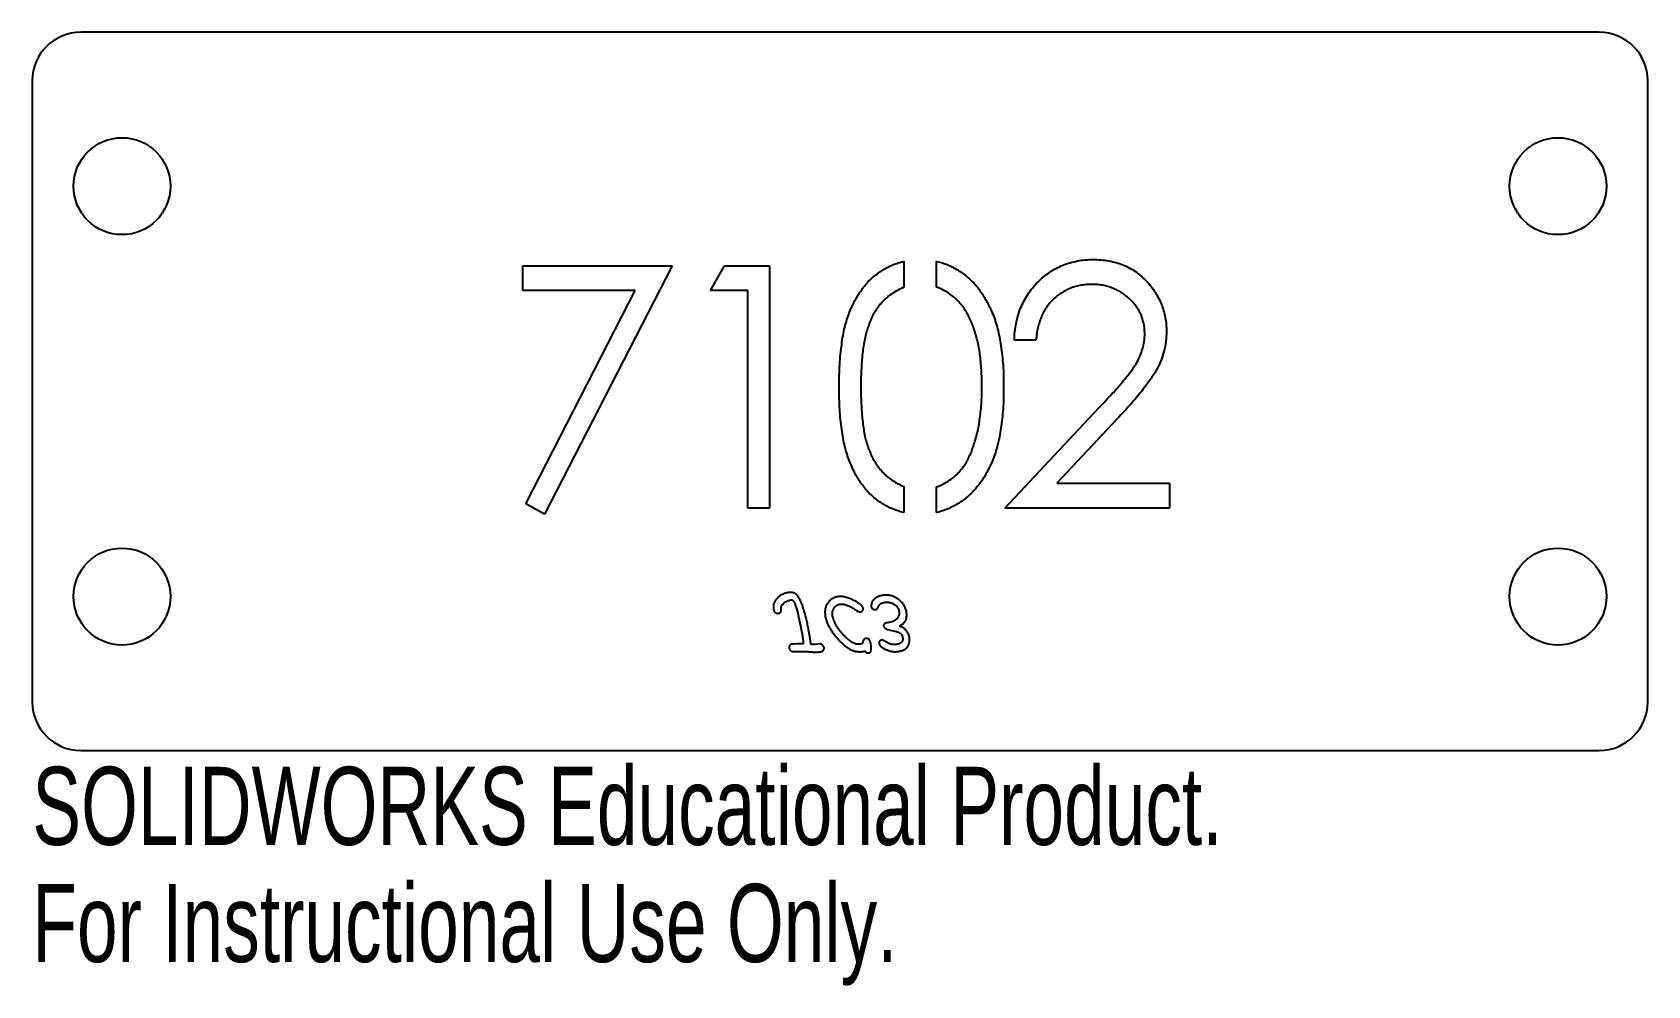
# Model space of a CAD drawing. Header units: millimetres. Extents: x -50 to 50, y -37 to 22.
import ezdxf

# ---------------------------------------------------------------- set-up
doc = ezdxf.new("R2010")
doc.units = ezdxf.units.MM
doc.styles.add('SLDTEXTSTYLE0', font='TXT', dxfattribs={"width": 0.7})

msp = doc.modelspace()

# ---------------------------------------------------------------- linework, layer by layer
at = {"color": 7, "linetype": 'Continuous', "lineweight": 25}
for p, q in [((47, 22.23), (-47, 22.23)), ((-50, 19.23), (-50, -19.23)), ((50, -19.23), (50, 19.23)), ((3.96, 8.05), (3.96, 6.44)), ((5.96, 8.05), (5.96, 6.46)), ((-19.63, 6.24), (-19.63, 7.78)), ((-19.63, 7.78), (-10.4, 7.78)), ((-10.4, 7.78), (-18.29, -7.61)), ((-8.02, 6.24), (-7.14, 7.78)), ((-7.14, 7.78), (-4.37, 7.78)), ((-4.37, 7.78), (-4.37, -7.22)), ((-12.68, 6.24), (-19.63, 6.24)), ((-19.45, -6.97), (-12.68, 6.24)), ((-5.71, 6.24), (-8.02, 6.24)), ((-5.71, -7.22), (-5.71, 6.24)), ((12.13, 3.16), (10.79, 3.16)), ((10.21, -7.22), (16.03, -1.02)), ((17.18, -1.68), (13.42, -5.69)), ((3.96, -5.88), (3.96, -7.5)), ((5.96, -5.92), (5.96, -7.5)), ((13.42, -5.69), (20.4, -5.69)), ((20.4, -5.69), (20.4, -7.22)), ((-18.29, -7.61), (-19.45, -6.97)), ((-4.37, -7.22), (-5.71, -7.22)), ((20.4, -7.22), (10.21, -7.22)), ((-3.65, -13.54), (-3.65, -13.42)), ((1.92, -13.22), (1.92, -13.26)), ((2.33, -13.43), (2.41, -13.27)), ((2.93, -14.73), (3.5, -14.86)), ((-2.67, -15.63), (-2.83, -15.64)), ((-2.27, -15.63), (-2.52, -15.63)), ((-1.8, -15.66), (-1.83, -15.39)), ((-1.54, -15.66), (-1.66, -15.66)), ((-1.25, -15.63), (-1.54, -15.66)), ((3.02, -15.6), (2.73, -15.44)), ((-2.56, -16.1), (-2.43, -16.1)), ((-47, -22.23), (47, -22.23))]:
    msp.add_line(p, q, dxfattribs=at)
for centre in [(-44.45, 12.7), (44.45, 12.7), (-44.45, -12.7), (44.45, -12.7)]:
    msp.add_circle(centre, 3, dxfattribs=at)
for centre, start, end in [((-47, 19.23), 90, 180), ((47, 19.23), 0, 90), ((-47, -19.23), 180, 270), ((47, -19.23), 270, 0)]:
    msp.add_arc(centre, 3, start, end, dxfattribs=at)
for points, knots in [([(-0.06, 0.27), (-0.06, 0.51), (-0.05, 0.98), (-0.02, 1.66), (0.03, 2.3), (0.1, 2.89), (0.18, 3.45), (0.29, 3.96), (0.42, 4.43), (0.57, 4.86), (0.74, 5.25), (0.92, 5.62), (1.12, 5.97), (1.34, 6.29), (1.57, 6.59), (1.81, 6.86), (2.08, 7.1), (2.36, 7.32), (2.66, 7.52), (2.96, 7.69), (3.27, 7.84), (3.59, 7.95), (3.82, 8.02), (3.95, 8.05), (3.96, 8.05)], [0, 0, 0, 0, 0.068595, 0.133246, 0.194313, 0.251279, 0.304513, 0.354235, 0.400481, 0.443411, 0.484015, 0.523252, 0.561042, 0.5979, 0.633518, 0.668314, 0.702496, 0.736685, 0.770293, 0.803437, 0.835913, 0.86846, 0.900847, 0.904135, 0.904135, 0.904135, 0.904135]), ([(5.96, 8.05), (5.97, 8.05), (6.1, 8.02), (6.34, 7.95), (6.67, 7.84), (6.98, 7.69), (7.29, 7.52), (7.59, 7.32), (7.88, 7.1), (8.15, 6.85), (8.41, 6.57), (8.65, 6.27), (8.87, 5.93), (9.08, 5.58), (9.27, 5.2), (9.46, 4.79), (9.62, 4.34), (9.76, 3.87), (9.87, 3.36), (9.97, 2.81), (10.04, 2.23), (10.1, 1.61), (10.13, 0.95), (10.13, 0.5), (10.13, 0.27)], [0.095145, 0.095145, 0.095145, 0.095145, 0.099862, 0.132567, 0.165151, 0.197913, 0.231319, 0.265083, 0.299255, 0.334399, 0.369943, 0.406284, 0.444064, 0.482998, 0.523354, 0.565537, 0.609613, 0.656391, 0.705885, 0.758325, 0.813832, 0.872795, 0.934722, 1, 1, 1, 1]), ([(10.79, 3.16), (10.8, 3.34), (10.81, 3.69), (10.9, 4.2), (11.01, 4.69), (11.17, 5.15), (11.38, 5.59), (11.62, 6.01), (11.91, 6.4), (12.23, 6.76), (12.59, 7.09), (12.97, 7.37), (13.37, 7.62), (13.79, 7.82), (14.24, 7.97), (14.7, 8.08), (15.18, 8.15), (15.51, 8.16), (15.68, 8.16)], [0, 0, 0, 0, 0.06879, 0.1351, 0.19898, 0.2619, 0.32349, 0.3852, 0.44697, 0.50976, 0.57225, 0.63341, 0.69325, 0.75258, 0.81258, 0.87328, 0.93555, 1, 1, 1, 1]), ([(15.68, 8.16), (15.84, 8.16), (16.17, 8.15), (16.64, 8.08), (17.09, 7.98), (17.51, 7.84), (17.91, 7.65), (18.29, 7.42), (18.64, 7.15), (18.96, 6.84), (19.26, 6.5), (19.51, 6.14), (19.73, 5.77), (19.91, 5.39), (20.04, 4.99), (20.14, 4.57), (20.2, 4.14), (20.21, 3.85), (20.21, 3.7)], [0, 0, 0, 0, 0.06948, 0.13652, 0.20079, 0.26383, 0.32574, 0.38729, 0.44951, 0.51297, 0.57628, 0.63758, 0.6979, 0.75717, 0.8166, 0.87665, 0.93729, 1, 1, 1, 1]), ([(3.96, 6.44), (3.82, 6.38), (3.52, 6.25), (3.17, 6.02), (2.88, 5.8), (2.68, 5.6), (2.49, 5.39), (2.32, 5.16), (2.15, 4.91), (2, 4.64), (1.87, 4.35), (1.75, 4.04), (1.64, 3.69), (1.55, 3.32), (1.46, 2.9), (1.4, 2.45), (1.35, 1.96), (1.32, 1.43), (1.29, 0.87), (1.29, 0.48), (1.29, 0.28)], [0.12933, 0.12933, 0.12933, 0.12933, 0.182755, 0.247811, 0.281299, 0.315088, 0.349702, 0.384857, 0.420966, 0.458511, 0.497175, 0.537602, 0.580503, 0.627468, 0.678388, 0.733983, 0.793747, 0.857714, 0.926698, 1, 1, 1, 1]), ([(8.79, 0.28), (8.79, 0.46), (8.78, 0.81), (8.76, 1.32), (8.72, 1.82), (8.67, 2.28), (8.59, 2.72), (8.51, 3.14), (8.4, 3.53), (8.29, 3.9), (8.16, 4.24), (8.01, 4.56), (7.86, 4.85), (7.69, 5.12), (7.51, 5.37), (7.31, 5.59), (7.11, 5.79), (6.82, 6.02), (6.45, 6.26), (6.13, 6.4), (5.96, 6.46), (5.96, 6.46)], [0, 0, 0, 0, 0.065681, 0.128486, 0.188175, 0.245106, 0.299448, 0.350823, 0.399942, 0.446672, 0.491255, 0.533376, 0.573853, 0.612526, 0.649597, 0.685532, 0.720106, 0.753838, 0.818925, 0.880493, 0.882115, 0.882115, 0.882115, 0.882115]), ([(15.61, 6.62), (15.49, 6.62), (15.26, 6.61), (14.93, 6.57), (14.6, 6.5), (14.29, 6.4), (14, 6.27), (13.72, 6.11), (13.46, 5.93), (13.22, 5.71), (12.99, 5.48), (12.79, 5.21), (12.62, 4.93), (12.46, 4.62), (12.34, 4.29), (12.25, 3.93), (12.17, 3.55), (12.15, 3.29), (12.13, 3.16)], [0, 0, 0, 0, 0.06444, 0.12655, 0.18689, 0.24588, 0.30404, 0.36219, 0.42098, 0.48066, 0.5406, 0.60069, 0.66194, 0.72444, 0.78904, 0.85631, 0.92635, 1, 1, 1, 1]), ([(18.87, 3.58), (18.86, 3.68), (18.86, 3.88), (18.81, 4.18), (18.74, 4.47), (18.64, 4.74), (18.5, 5), (18.34, 5.26), (18.15, 5.5), (17.92, 5.73), (17.68, 5.94), (17.43, 6.12), (17.16, 6.27), (16.87, 6.4), (16.58, 6.5), (16.27, 6.57), (15.94, 6.61), (15.72, 6.62), (15.61, 6.62)], [0, 0, 0, 0, 0.06197, 0.12212, 0.18099, 0.23993, 0.29991, 0.35999, 0.42178, 0.48658, 0.55153, 0.61502, 0.67726, 0.73973, 0.80305, 0.8665, 0.93197, 1, 1, 1, 1]), ([(16.03, -1.02), (16.17, -0.87), (16.44, -0.59), (16.83, -0.17), (17.17, 0.21), (17.48, 0.57), (17.75, 0.9), (17.98, 1.19), (18.17, 1.46), (18.37, 1.77), (18.57, 2.15), (18.74, 2.62), (18.85, 3.09), (18.86, 3.42), (18.87, 3.58)], [0, 0, 0, 0, 0.1108, 0.21283, 0.3061, 0.39065, 0.46692, 0.53448, 0.59359, 0.64456, 0.7362, 0.82502, 0.91199, 1, 1, 1, 1]), ([(20.21, 3.7), (20.2, 3.49), (20.19, 3.08), (20.07, 2.47), (19.87, 1.88), (19.64, 1.4), (19.41, 1.02), (19.2, 0.71), (18.95, 0.37), (18.67, 0.01), (18.35, -0.38), (17.99, -0.8), (17.6, -1.23), (17.32, -1.53), (17.18, -1.68)], [0, 0, 0, 0, 0.0987, 0.19567, 0.29242, 0.39134, 0.44446, 0.50423, 0.57035, 0.64255, 0.72229, 0.80792, 0.90047, 1, 1, 1, 1]), ([(3.96, -7.5), (3.95, -7.5), (3.83, -7.47), (3.6, -7.41), (3.28, -7.29), (2.97, -7.15), (2.67, -6.98), (2.37, -6.79), (2.1, -6.57), (1.83, -6.32), (1.58, -6.05), (1.35, -5.75), (1.13, -5.43), (0.93, -5.09), (0.75, -4.71), (0.58, -4.31), (0.43, -3.88), (0.29, -3.41), (0.19, -2.89), (0.1, -2.34), (0.03, -1.75), (-0.02, -1.11), (-0.05, -0.43), (-0.06, 0.03), (-0.06, 0.27)], [0.095994, 0.095994, 0.095994, 0.095994, 0.099285, 0.131361, 0.163585, 0.196104, 0.228902, 0.262158, 0.295991, 0.330218, 0.36506, 0.400951, 0.43762, 0.475708, 0.515381, 0.556414, 0.599765, 0.646424, 0.696431, 0.749782, 0.806573, 0.867436, 0.931887, 1, 1, 1, 1]), ([(1.29, 0.28), (1.29, 0.07), (1.29, -0.31), (1.32, -0.88), (1.35, -1.41), (1.4, -1.9), (1.46, -2.35), (1.54, -2.76), (1.63, -3.14), (1.74, -3.48), (1.87, -3.79), (2, -4.08), (2.15, -4.35), (2.31, -4.6), (2.49, -4.83), (2.68, -5.05), (2.88, -5.24), (3.17, -5.47), (3.52, -5.7), (3.82, -5.83), (3.96, -5.88)], [0, 0, 0, 0, 0.072951, 0.141584, 0.205926, 0.265301, 0.320597, 0.371817, 0.41879, 0.461699, 0.502134, 0.540804, 0.578181, 0.614297, 0.649678, 0.684299, 0.718359, 0.752081, 0.817652, 0.870508, 0.870508, 0.870508, 0.870508]), ([(10.13, 0.27), (10.13, 0.04), (10.13, -0.41), (10.1, -1.06), (10.04, -1.68), (9.97, -2.26), (9.88, -2.8), (9.76, -3.31), (9.63, -3.79), (9.47, -4.23), (9.29, -4.63), (9.09, -5.01), (8.89, -5.37), (8.66, -5.7), (8.42, -6.01), (8.16, -6.28), (7.89, -6.54), (7.6, -6.76), (7.3, -6.96), (6.99, -7.14), (6.67, -7.28), (6.34, -7.4), (6.1, -7.47), (5.97, -7.5), (5.96, -7.5)], [0, 0, 0, 0, 0.065063, 0.126773, 0.185516, 0.240765, 0.29298, 0.34225, 0.388919, 0.432776, 0.474628, 0.514775, 0.553606, 0.591426, 0.628028, 0.663804, 0.698984, 0.733591, 0.767628, 0.801208, 0.834264, 0.866981, 0.89972, 0.904729, 0.904729, 0.904729, 0.904729]), ([(8.22, -3.5), (8.27, -3.36), (8.36, -3.09), (8.48, -2.67), (8.57, -2.23), (8.65, -1.77), (8.71, -1.28), (8.76, -0.78), (8.78, -0.26), (8.79, 0.09), (8.79, 0.28)], [0, 0, 0, 0, 0.11059, 0.22454, 0.3425, 0.46432, 0.59076, 0.72223, 0.85884, 1, 1, 1, 1]), ([(5.96, -5.92), (5.96, -5.91), (6.13, -5.86), (6.46, -5.72), (6.82, -5.48), (7.11, -5.26), (7.31, -5.07), (7.49, -4.85), (7.67, -4.62), (7.83, -4.37), (7.97, -4.1), (8.11, -3.81), (8.18, -3.6), (8.22, -3.5)], [0.220222, 0.220222, 0.220222, 0.220222, 0.225394, 0.339595, 0.459675, 0.521735, 0.583926, 0.648174, 0.713881, 0.781004, 0.851451, 0.924051, 1, 1, 1, 1]), ([(-3.06, -12.44), (-3.09, -12.44), (-3.15, -12.44), (-3.25, -12.46), (-3.34, -12.48), (-3.43, -12.51), (-3.52, -12.55), (-3.61, -12.59), (-3.7, -12.65), (-3.79, -12.71), (-3.86, -12.78), (-3.93, -12.85), (-3.99, -12.93), (-4.04, -13.01), (-4.08, -13.09), (-4.11, -13.17), (-4.12, -13.25), (-4.13, -13.31), (-4.13, -13.34)], [0, 0, 0, 0, 0.06292, 0.12502, 0.18773, 0.25058, 0.31522, 0.38076, 0.44866, 0.51887, 0.58821, 0.65395, 0.71603, 0.77511, 0.83234, 0.88819, 0.94367, 1, 1, 1, 1]), ([(-3.65, -13.42), (-3.65, -13.41), (-3.65, -13.38), (-3.64, -13.33), (-3.62, -13.29), (-3.6, -13.24), (-3.57, -13.2), (-3.53, -13.16), (-3.48, -13.12), (-3.41, -13.06), (-3.32, -13), (-3.21, -12.95), (-3.1, -12.92), (-3.02, -12.91), (-2.98, -12.91)], [0, 0, 0, 0, 0.04982, 0.10018, 0.1521, 0.20655, 0.26543, 0.32843, 0.39667, 0.4701, 0.61655, 0.75157, 0.87788, 1, 1, 1, 1]), ([(-1.83, -15.39), (-1.84, -15.36), (-1.85, -15.3), (-1.86, -15.2), (-1.88, -15.08), (-1.9, -14.96), (-1.93, -14.83), (-1.96, -14.68), (-1.99, -14.53), (-2.02, -14.37), (-2.06, -14.2), (-2.1, -14.04), (-2.13, -13.89), (-2.17, -13.74), (-2.21, -13.6), (-2.25, -13.47), (-2.29, -13.34), (-2.33, -13.22), (-2.38, -13.11), (-2.42, -13.01), (-2.46, -12.92), (-2.5, -12.84), (-2.55, -12.76), (-2.59, -12.7), (-2.63, -12.65), (-2.67, -12.6), (-2.72, -12.56), (-2.76, -12.53), (-2.81, -12.5), (-2.86, -12.48), (-2.91, -12.46), (-2.96, -12.45), (-3.01, -12.44), (-3.04, -12.44), (-3.06, -12.44)], [0, 0, 0, 0, 0.02691, 0.0573, 0.09085, 0.1279, 0.16809, 0.21181, 0.25883, 0.30924, 0.36036, 0.40933, 0.45645, 0.50162, 0.54478, 0.58587, 0.62505, 0.66246, 0.69768, 0.73022, 0.76009, 0.78762, 0.81268, 0.83537, 0.85563, 0.87392, 0.89084, 0.9072, 0.92301, 0.93853, 0.95388, 0.96915, 0.98434, 1, 1, 1, 1]), ([(-2.98, -12.91), (-2.98, -12.91), (-2.96, -12.91), (-2.93, -12.93), (-2.91, -12.95), (-2.88, -12.98), (-2.85, -13.02), (-2.83, -13.07), (-2.8, -13.13), (-2.78, -13.19), (-2.75, -13.27), (-2.72, -13.35), (-2.69, -13.44), (-2.66, -13.55), (-2.63, -13.65), (-2.61, -13.77), (-2.58, -13.9), (-2.55, -14.03), (-2.52, -14.17), (-2.49, -14.3), (-2.47, -14.42), (-2.44, -14.54), (-2.42, -14.65), (-2.4, -14.76), (-2.38, -14.86), (-2.36, -14.95), (-2.34, -15.04), (-2.33, -15.12), (-2.32, -15.2), (-2.31, -15.27), (-2.3, -15.33), (-2.29, -15.38), (-2.29, -15.44), (-2.28, -15.47), (-2.28, -15.48)], [0, 0, 0, 0, 0.009349, 0.01984, 0.032042, 0.046924, 0.064357, 0.084562, 0.107889, 0.134059, 0.16334, 0.195679, 0.231182, 0.269795, 0.311601, 0.356549, 0.404709, 0.456031, 0.507788, 0.557002, 0.604109, 0.648673, 0.690888, 0.730804, 0.768176, 0.803403, 0.836131, 0.866763, 0.894811, 0.920564, 0.944022, 0.964905, 0.983718, 1, 1, 1, 1]), ([(0.01, -12.7), (-0.02, -12.7), (-0.09, -12.7), (-0.19, -12.72), (-0.28, -12.74), (-0.37, -12.77), (-0.45, -12.81), (-0.53, -12.86), (-0.6, -12.92), (-0.67, -12.99), (-0.73, -13.06), (-0.78, -13.14), (-0.83, -13.22), (-0.87, -13.3), (-0.9, -13.39), (-0.92, -13.48), (-0.93, -13.57), (-0.93, -13.64), (-0.93, -13.67)], [0, 0, 0, 0, 0.06815, 0.13327, 0.19638, 0.25788, 0.31877, 0.37978, 0.4419, 0.50524, 0.56884, 0.6307, 0.69187, 0.75204, 0.81294, 0.87401, 0.93589, 1, 1, 1, 1]), ([(1.43, -13.45), (1.43, -13.44), (1.43, -13.41), (1.42, -13.38), (1.41, -13.35), (1.39, -13.32), (1.37, -13.29), (1.35, -13.27), (1.32, -13.24), (1.28, -13.21), (1.24, -13.18), (1.19, -13.14), (1.13, -13.1), (1.04, -13.04), (0.93, -12.97), (0.79, -12.9), (0.66, -12.84), (0.53, -12.79), (0.39, -12.75), (0.27, -12.72), (0.14, -12.7), (0.05, -12.7), (0.01, -12.7)], [0, 0, 0, 0, 0.01969, 0.04037, 0.06283, 0.08667, 0.10125, 0.12079, 0.14403, 0.17223, 0.20483, 0.24272, 0.28448, 0.33135, 0.42749, 0.51905, 0.60667, 0.69019, 0.77089, 0.84911, 0.92505, 1, 1, 1, 1]), ([(2.85, -12.61), (2.82, -12.61), (2.76, -12.62), (2.67, -12.62), (2.59, -12.64), (2.51, -12.65), (2.43, -12.68), (2.36, -12.71), (2.29, -12.74), (2.22, -12.78), (2.16, -12.82), (2.11, -12.87), (2.06, -12.92), (2.02, -12.97), (1.99, -13.03), (1.96, -13.09), (1.94, -13.15), (1.93, -13.2), (1.92, -13.22)], [0, 0, 0, 0, 0.0775, 0.15131, 0.22233, 0.29142, 0.35734, 0.42192, 0.48522, 0.54697, 0.60761, 0.6657, 0.72208, 0.77736, 0.83213, 0.88748, 0.94282, 1, 1, 1, 1]), ([(4.13, -13.86), (4.13, -13.82), (4.13, -13.73), (4.11, -13.61), (4.08, -13.49), (4.04, -13.38), (3.98, -13.27), (3.92, -13.17), (3.84, -13.07), (3.75, -12.98), (3.65, -12.89), (3.55, -12.82), (3.45, -12.76), (3.34, -12.7), (3.22, -12.66), (3.1, -12.63), (2.98, -12.62), (2.9, -12.61), (2.85, -12.61)], [0, 0, 0, 0, 0.06391, 0.12599, 0.18693, 0.24741, 0.30817, 0.37001, 0.43319, 0.49862, 0.56416, 0.62794, 0.68993, 0.75147, 0.81225, 0.87369, 0.93611, 1, 1, 1, 1]), ([(-4.13, -13.34), (-4.13, -13.37), (-4.12, -13.43), (-4.11, -13.51), (-4.09, -13.58), (-4.06, -13.64), (-4.02, -13.68), (-3.97, -13.72), (-3.91, -13.73), (-3.87, -13.74), (-3.84, -13.74)], [0, 0, 0, 0, 0.16861, 0.317, 0.44687, 0.56184, 0.66819, 0.77235, 0.88077, 1, 1, 1, 1]), ([(-3.84, -13.74), (-3.83, -13.74), (-3.8, -13.74), (-3.76, -13.73), (-3.72, -13.71), (-3.69, -13.69), (-3.67, -13.66), (-3.66, -13.63), (-3.65, -13.59), (-3.65, -13.56), (-3.65, -13.54)], [0, 0, 0, 0, 0.1462, 0.27387, 0.3921, 0.50202, 0.61193, 0.72823, 0.85591, 1, 1, 1, 1]), ([(-0.93, -13.67), (-0.93, -13.7), (-0.93, -13.76), (-0.92, -13.85), (-0.91, -13.95), (-0.89, -14.04), (-0.86, -14.14), (-0.83, -14.23), (-0.79, -14.33), (-0.75, -14.43), (-0.7, -14.53), (-0.64, -14.63), (-0.58, -14.73), (-0.51, -14.83), (-0.44, -14.94), (-0.36, -15.04), (-0.28, -15.15), (-0.19, -15.25), (-0.1, -15.36), (-0.01, -15.46), (0.08, -15.55), (0.17, -15.63), (0.26, -15.71), (0.35, -15.78), (0.43, -15.84), (0.52, -15.9), (0.61, -15.95), (0.69, -16), (0.77, -16.03), (0.86, -16.06), (0.94, -16.09), (1.02, -16.1), (1.1, -16.11), (1.16, -16.11), (1.18, -16.12)], [0, 0, 0, 0, 0.02641, 0.05312, 0.08041, 0.10822, 0.13682, 0.16626, 0.19647, 0.22764, 0.25982, 0.29307, 0.32744, 0.3628, 0.39947, 0.43721, 0.47633, 0.51686, 0.55703, 0.59577, 0.63282, 0.66851, 0.70246, 0.73514, 0.76646, 0.7964, 0.82507, 0.85262, 0.87906, 0.90467, 0.92949, 0.95345, 0.97691, 1, 1, 1, 1]), ([(-0.47, -13.75), (-0.47, -13.73), (-0.47, -13.69), (-0.46, -13.64), (-0.45, -13.59), (-0.43, -13.53), (-0.41, -13.48), (-0.38, -13.44), (-0.35, -13.39), (-0.32, -13.34), (-0.28, -13.3), (-0.24, -13.27), (-0.19, -13.24), (-0.14, -13.21), (-0.09, -13.19), (-0.04, -13.18), (0.02, -13.17), (0.06, -13.17), (0.08, -13.17)], [0, 0, 0, 0, 0.062951, 0.124908, 0.186157, 0.246798, 0.307609, 0.368646, 0.431501, 0.495784, 0.560134, 0.621957, 0.683131, 0.743814, 0.80547, 0.86816, 0.932474, 1, 1, 1, 1]), ([(1.11, -15.65), (1.09, -15.65), (1.06, -15.65), (1.01, -15.64), (0.95, -15.62), (0.9, -15.61), (0.84, -15.58), (0.78, -15.55), (0.72, -15.52), (0.66, -15.48), (0.6, -15.43), (0.53, -15.38), (0.47, -15.32), (0.4, -15.26), (0.33, -15.2), (0.26, -15.12), (0.19, -15.05), (0.1, -14.94), (-0.02, -14.8), (-0.13, -14.63), (-0.24, -14.48), (-0.32, -14.32), (-0.38, -14.17), (-0.43, -14.03), (-0.46, -13.89), (-0.46, -13.8), (-0.47, -13.75)], [0, 0, 0, 0, 0.01946, 0.0399, 0.06101, 0.08337, 0.10704, 0.13207, 0.15841, 0.18665, 0.21613, 0.24748, 0.28055, 0.31538, 0.35202, 0.39049, 0.43083, 0.47323, 0.55681, 0.63454, 0.70675, 0.77374, 0.83605, 0.89397, 0.94832, 1, 1, 1, 1]), ([(0.08, -13.17), (0.11, -13.17), (0.18, -13.17), (0.28, -13.18), (0.38, -13.21), (0.46, -13.24), (0.52, -13.27), (0.58, -13.29), (0.64, -13.32), (0.71, -13.36), (0.78, -13.4), (0.86, -13.45), (0.94, -13.5), (1, -13.54), (1.02, -13.56)], [0, 0, 0, 0, 0.09649, 0.1919, 0.28856, 0.38639, 0.43889, 0.49861, 0.56474, 0.6376, 0.71814, 0.80525, 0.89921, 1, 1, 1, 1]), ([(1.02, -13.56), (1.05, -13.57), (1.09, -13.6), (1.15, -13.63), (1.19, -13.65), (1.22, -13.65), (1.23, -13.65)], [0, 0, 0, 0, 0.34504, 0.62539, 0.84038, 1, 1, 1, 1]), ([(1.23, -13.65), (1.25, -13.65), (1.28, -13.65), (1.31, -13.64), (1.35, -13.62), (1.38, -13.59), (1.4, -13.56), (1.42, -13.53), (1.43, -13.49), (1.43, -13.46), (1.43, -13.45)], [0, 0, 0, 0, 0.13056, 0.25539, 0.37661, 0.50062, 0.62522, 0.74733, 0.87157, 1, 1, 1, 1]), ([(1.92, -13.26), (1.92, -13.28), (1.92, -13.31), (1.93, -13.35), (1.95, -13.39), (1.99, -13.43), (2.03, -13.47), (2.08, -13.5), (2.13, -13.51), (2.17, -13.51), (2.19, -13.51)], [0, 0, 0, 0, 0.10628, 0.21493, 0.3327, 0.46495, 0.59949, 0.72966, 0.8621, 1, 1, 1, 1]), ([(2.19, -13.51), (2.2, -13.51), (2.23, -13.51), (2.27, -13.49), (2.3, -13.47), (2.32, -13.44), (2.33, -13.43)], [0, 0, 0, 0, 0.25089, 0.49005, 0.73133, 1, 1, 1, 1]), ([(2.41, -13.27), (2.42, -13.25), (2.44, -13.22), (2.48, -13.17), (2.53, -13.13), (2.6, -13.1), (2.67, -13.08), (2.74, -13.06), (2.83, -13.05), (2.89, -13.05), (2.93, -13.05)], [0, 0, 0, 0, 0.1046, 0.20909, 0.31675, 0.43103, 0.55493, 0.68992, 0.83752, 1, 1, 1, 1]), ([(2.93, -13.05), (2.95, -13.05), (2.99, -13.05), (3.06, -13.06), (3.13, -13.07), (3.19, -13.09), (3.26, -13.12), (3.32, -13.15), (3.38, -13.19), (3.43, -13.23), (3.49, -13.28), (3.53, -13.33), (3.57, -13.38), (3.6, -13.44), (3.63, -13.5), (3.65, -13.57), (3.66, -13.63), (3.66, -13.68), (3.66, -13.7)], [0, 0, 0, 0, 0.06365, 0.12592, 0.18734, 0.24868, 0.31095, 0.37365, 0.43806, 0.50377, 0.56936, 0.63187, 0.69289, 0.75287, 0.81296, 0.87378, 0.9357, 1, 1, 1, 1]), ([(3.66, -13.7), (3.66, -13.73), (3.66, -13.77), (3.65, -13.83), (3.63, -13.89), (3.61, -13.94), (3.58, -14), (3.55, -14.05), (3.51, -14.09), (3.46, -14.13), (3.41, -14.17), (3.36, -14.2), (3.29, -14.23), (3.23, -14.26), (3.16, -14.28), (3.09, -14.3), (3.01, -14.31), (2.95, -14.32), (2.93, -14.32)], [0, 0, 0, 0, 0.06159, 0.11988, 0.17694, 0.23216, 0.28748, 0.34254, 0.39957, 0.4575, 0.51736, 0.57847, 0.642, 0.7077, 0.77549, 0.84731, 0.92206, 1, 1, 1, 1]), ([(3.66, -14.53), (3.69, -14.51), (3.77, -14.48), (3.86, -14.42), (3.95, -14.35), (4.01, -14.27), (4.07, -14.19), (4.11, -14.09), (4.13, -13.98), (4.13, -13.9), (4.13, -13.86)], [0, 0, 0, 0, 0.137914, 0.265749, 0.387083, 0.504496, 0.620246, 0.739767, 0.865671, 1, 1, 1, 1]), ([(2.93, -14.32), (2.91, -14.32), (2.88, -14.33), (2.83, -14.34), (2.79, -14.36), (2.76, -14.37), (2.73, -14.4), (2.72, -14.43), (2.71, -14.46), (2.7, -14.48), (2.7, -14.49)], [0, 0, 0, 0, 0.16906, 0.31985, 0.45143, 0.56847, 0.6776, 0.7813, 0.88646, 1, 1, 1, 1]), ([(2.7, -14.49), (2.7, -14.51), (2.71, -14.53), (2.72, -14.57), (2.74, -14.6), (2.76, -14.64), (2.79, -14.66), (2.83, -14.69), (2.88, -14.71), (2.92, -14.73), (2.93, -14.73)], [0, 0, 0, 0, 0.11202, 0.21856, 0.32773, 0.43942, 0.56008, 0.69284, 0.83836, 1, 1, 1, 1]), ([(3.5, -14.86), (3.53, -14.87), (3.58, -14.89), (3.65, -14.92), (3.72, -14.97), (3.78, -15.02), (3.83, -15.09), (3.86, -15.16), (3.88, -15.24), (3.89, -15.3), (3.89, -15.33)], [0, 0, 0, 0, 0.12339, 0.24555, 0.36752, 0.49344, 0.61822, 0.74084, 0.86707, 1, 1, 1, 1]), ([(4.31, -15.41), (4.31, -15.39), (4.31, -15.33), (4.3, -15.25), (4.29, -15.18), (4.27, -15.1), (4.25, -15.03), (4.22, -14.97), (4.18, -14.91), (4.15, -14.85), (4.1, -14.8), (4.05, -14.75), (4, -14.7), (3.94, -14.66), (3.88, -14.62), (3.81, -14.58), (3.73, -14.55), (3.68, -14.54), (3.66, -14.53)], [0, 0, 0, 0, 0.06972, 0.13686, 0.20178, 0.26361, 0.32452, 0.38388, 0.44194, 0.4996, 0.5572, 0.61569, 0.67475, 0.7356, 0.79788, 0.86274, 0.92976, 1, 1, 1, 1]), ([(-2.83, -15.64), (-2.85, -15.64), (-2.89, -15.64), (-2.94, -15.64), (-2.99, -15.64), (-3.04, -15.66), (-3.08, -15.68), (-3.12, -15.73), (-3.14, -15.78), (-3.15, -15.82), (-3.15, -15.84)], [0, 0, 0, 0, 0.140742, 0.256466, 0.364644, 0.483865, 0.607229, 0.733589, 0.864426, 1, 1, 1, 1]), ([(-3.15, -15.84), (-3.15, -15.86), (-3.15, -15.9), (-3.13, -15.96), (-3.1, -16), (-3.06, -16.04), (-3.01, -16.08), (-2.94, -16.1), (-2.87, -16.11), (-2.82, -16.11), (-2.79, -16.11)], [0, 0, 0, 0, 0.12586, 0.23786, 0.34564, 0.45188, 0.56616, 0.693, 0.8365, 1, 1, 1, 1]), ([(-2.52, -15.63), (-2.54, -15.63), (-2.59, -15.63), (-2.64, -15.63), (-2.67, -15.63)], [0, 0, 0, 0, 0.46679, 1, 1, 1, 1]), ([(-2.28, -15.48), (-2.28, -15.5), (-2.28, -15.55), (-2.27, -15.6), (-2.27, -15.63)], [0, 0, 0, 0, 0.44488, 1, 1, 1, 1]), ([(-1.66, -15.66), (-1.68, -15.66), (-1.73, -15.66), (-1.78, -15.66), (-1.8, -15.66)], [0, 0, 0, 0, 0.47867, 1, 1, 1, 1]), ([(-1.47, -16.14), (-1.43, -16.14), (-1.36, -16.14), (-1.26, -16.12), (-1.17, -16.11), (-1.11, -16.08), (-1.05, -16.05), (-1.01, -16.01), (-0.99, -15.96), (-0.98, -15.92), (-0.98, -15.91)], [0, 0, 0, 0, 0.19162, 0.35794, 0.50151, 0.62308, 0.72749, 0.82023, 0.90793, 1, 1, 1, 1]), ([(-0.98, -15.91), (-0.98, -15.89), (-0.98, -15.86), (-1, -15.81), (-1.03, -15.76), (-1.06, -15.72), (-1.1, -15.68), (-1.15, -15.65), (-1.2, -15.63), (-1.23, -15.63), (-1.25, -15.63)], [0, 0, 0, 0, 0.1168, 0.23568, 0.35964, 0.49347, 0.62761, 0.75272, 0.87511, 1, 1, 1, 1]), ([(1.43, -15.45), (1.42, -15.48), (1.41, -15.52), (1.38, -15.58), (1.36, -15.61), (1.33, -15.63), (1.29, -15.64), (1.24, -15.65), (1.18, -15.65), (1.13, -15.65), (1.11, -15.65)], [0, 0, 0, 0, 0.17553, 0.31441, 0.41633, 0.49114, 0.57263, 0.68466, 0.82749, 1, 1, 1, 1]), ([(1.62, -15.29), (1.61, -15.29), (1.59, -15.3), (1.56, -15.3), (1.53, -15.32), (1.5, -15.33), (1.48, -15.36), (1.46, -15.38), (1.44, -15.42), (1.44, -15.44), (1.43, -15.45)], [0, 0, 0, 0, 0.12781, 0.24842, 0.36258, 0.47762, 0.59422, 0.7197, 0.85378, 1, 1, 1, 1]), ([(1.93, -15.93), (1.93, -15.9), (1.93, -15.84), (1.92, -15.76), (1.92, -15.68), (1.91, -15.62), (1.9, -15.56), (1.88, -15.5), (1.87, -15.46), (1.84, -15.41), (1.8, -15.37), (1.75, -15.32), (1.69, -15.3), (1.65, -15.3), (1.62, -15.29)], [0, 0, 0, 0, 0.1151, 0.22001, 0.31566, 0.40142, 0.4784, 0.54612, 0.60593, 0.65741, 0.74849, 0.83301, 0.91435, 1, 1, 1, 1]), ([(1.76, -16.19), (1.77, -16.19), (1.8, -16.19), (1.83, -16.18), (1.86, -16.15), (1.89, -16.13), (1.91, -16.09), (1.92, -16.04), (1.93, -15.99), (1.93, -15.95), (1.93, -15.93)], [0, 0, 0, 0, 0.11281, 0.21748, 0.31832, 0.425, 0.53984, 0.67285, 0.82673, 1, 1, 1, 1]), ([(2.61, -15.39), (2.6, -15.39), (2.57, -15.39), (2.53, -15.4), (2.5, -15.42), (2.47, -15.45), (2.45, -15.48), (2.43, -15.51), (2.42, -15.55), (2.42, -15.57), (2.42, -15.58)], [0, 0, 0, 0, 0.13029, 0.254195, 0.377452, 0.502724, 0.628555, 0.748663, 0.87194, 1, 1, 1, 1]), ([(2.42, -15.58), (2.42, -15.6), (2.42, -15.63), (2.44, -15.68), (2.47, -15.73), (2.51, -15.78), (2.56, -15.82), (2.63, -15.86), (2.7, -15.91), (2.79, -15.95), (2.87, -15.99), (2.96, -16.02), (3.03, -16.05), (3.11, -16.07), (3.17, -16.09), (3.24, -16.1), (3.29, -16.11), (3.33, -16.11), (3.35, -16.12)], [0, 0, 0, 0, 0.04324, 0.08781, 0.13654, 0.18983, 0.25075, 0.31848, 0.39444, 0.47906, 0.56458, 0.64438, 0.71767, 0.78543, 0.84726, 0.90333, 0.95457, 1, 1, 1, 1]), ([(2.73, -15.44), (2.72, -15.44), (2.69, -15.42), (2.66, -15.4), (2.63, -15.39), (2.62, -15.39), (2.61, -15.39)], [0, 0, 0, 0, 0.358956, 0.64921, 0.859119, 1, 1, 1, 1]), ([(3.33, -15.68), (3.31, -15.67), (3.25, -15.67), (3.17, -15.66), (3.1, -15.64), (3.04, -15.61), (3.02, -15.6)], [0, 0, 0, 0, 0.24212, 0.48772, 0.73956, 1, 1, 1, 1]), ([(3.89, -15.33), (3.89, -15.34), (3.89, -15.37), (3.88, -15.4), (3.87, -15.44), (3.85, -15.47), (3.83, -15.5), (3.81, -15.53), (3.78, -15.56), (3.73, -15.59), (3.66, -15.63), (3.56, -15.66), (3.45, -15.67), (3.37, -15.67), (3.33, -15.68)], [0, 0, 0, 0, 0.05267, 0.10442, 0.15402, 0.20314, 0.25432, 0.30666, 0.36091, 0.41905, 0.54326, 0.67955, 0.83094, 1, 1, 1, 1]), ([(3.35, -16.12), (3.38, -16.12), (3.46, -16.11), (3.56, -16.11), (3.66, -16.09), (3.75, -16.07), (3.84, -16.05), (3.92, -16.01), (3.99, -15.98), (4.06, -15.93), (4.12, -15.88), (4.17, -15.83), (4.21, -15.77), (4.25, -15.71), (4.27, -15.64), (4.29, -15.57), (4.3, -15.49), (4.31, -15.44), (4.31, -15.41)], [0, 0, 0, 0, 0.083514, 0.161746, 0.236503, 0.306549, 0.373222, 0.436171, 0.497358, 0.555807, 0.612218, 0.667005, 0.72052, 0.774109, 0.827812, 0.882599, 0.940073, 1, 1, 1, 1]), ([(-2.79, -16.11), (-2.77, -16.11), (-2.74, -16.11), (-2.69, -16.11), (-2.63, -16.11), (-2.58, -16.1), (-2.56, -16.1)], [0, 0, 0, 0, 0.198073, 0.428715, 0.697969, 1, 1, 1, 1]), ([(-2.43, -16.1), (-2.39, -16.1), (-2.31, -16.1), (-2.19, -16.1), (-2.05, -16.1), (-1.95, -16.11), (-1.9, -16.12)], [0, 0, 0, 0, 0.20925, 0.44533, 0.70967, 1, 1, 1, 1]), ([(-1.9, -16.12), (-1.86, -16.12), (-1.77, -16.13), (-1.65, -16.13), (-1.55, -16.14), (-1.49, -16.14), (-1.47, -16.14)], [0, 0, 0, 0, 0.31661, 0.58792, 0.81572, 1, 1, 1, 1]), ([(1.18, -16.12), (1.22, -16.12), (1.29, -16.11), (1.39, -16.11), (1.47, -16.1), (1.51, -16.08), (1.53, -16.07)], [0, 0, 0, 0, 0.32705, 0.60158, 0.82502, 1, 1, 1, 1]), ([(1.53, -16.07), (1.55, -16.09), (1.58, -16.13), (1.64, -16.16), (1.7, -16.19), (1.74, -16.19), (1.76, -16.19)], [0, 0, 0, 0, 0.27682, 0.52705, 0.76494, 1, 1, 1, 1])]:
    msp.add_open_spline(points, degree=3, knots=knots, dxfattribs=at)

# ---------------------------------------------------------------- texts
at = {"color": 7, "linetype": 'Continuous', "char_height": 4.8336, "attachment_point": 1, "style": 'SLDTEXTSTYLE0'}
for s, insert in [('SOLIDWORKS Educational Product.', (-50, -23.24)), ('For Instructional Use Only.', (-50, -30.49))]:
    msp.add_mtext(s, dxfattribs=dict(at, insert=insert))

doc.saveas('drawing.dxf')
